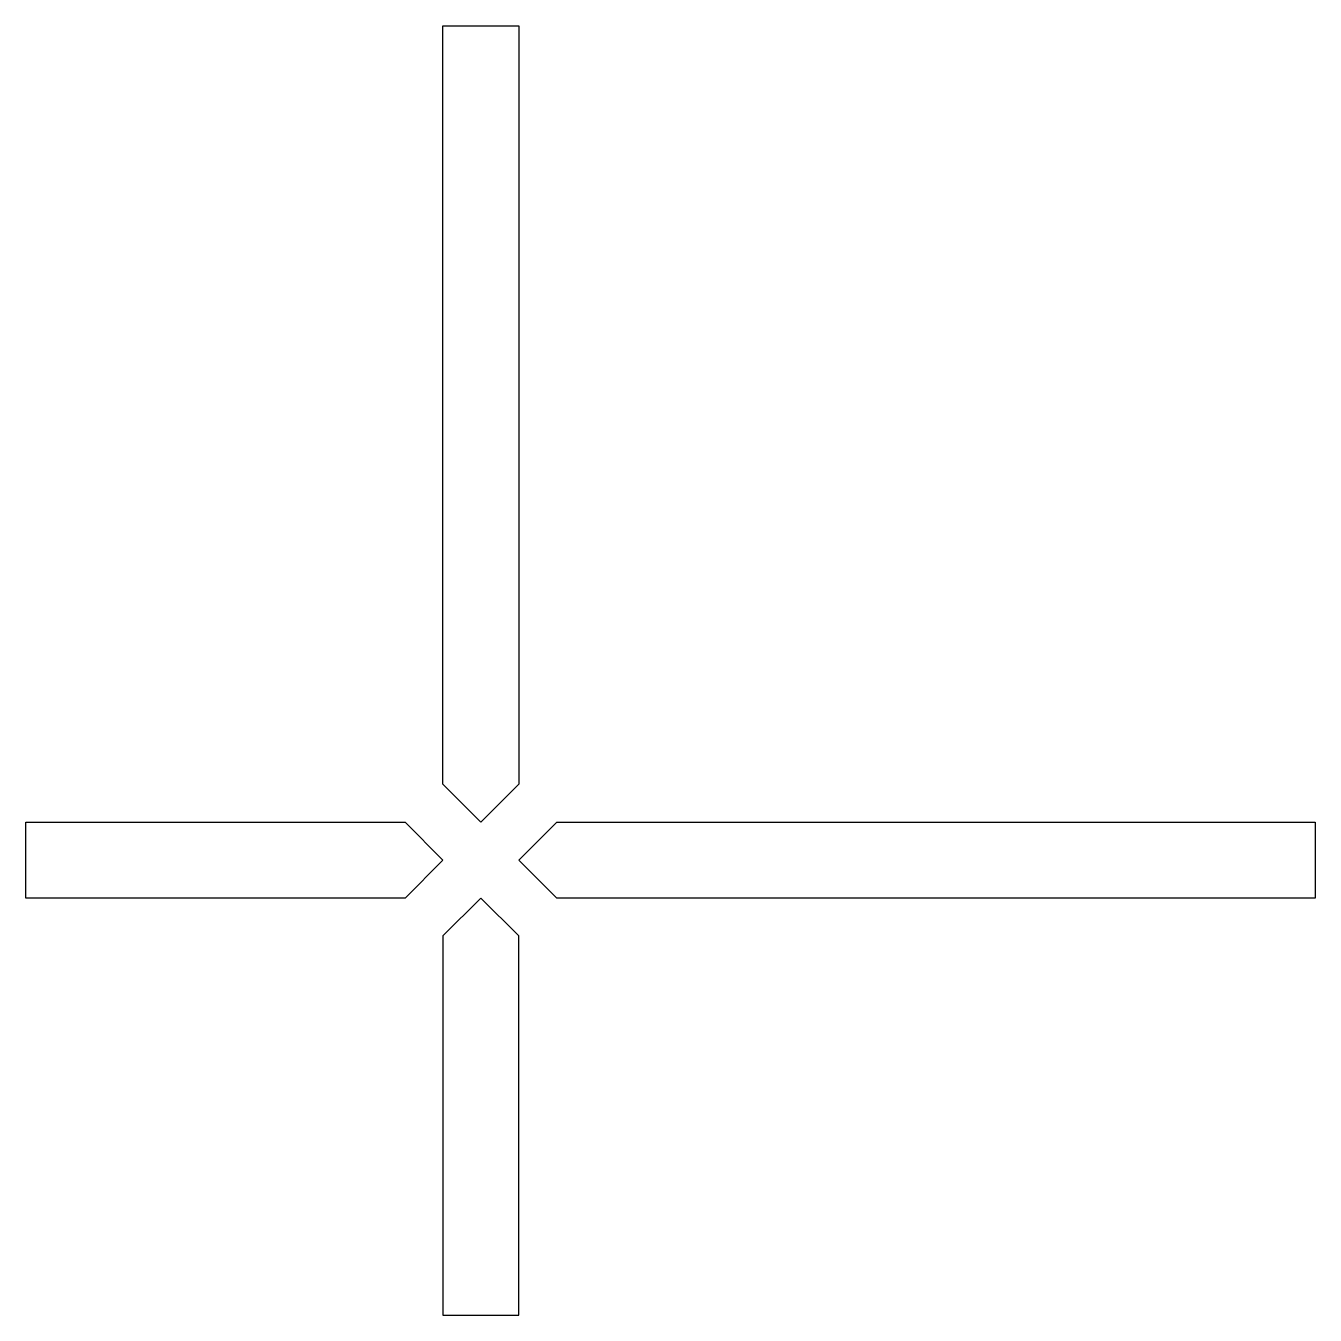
# Model space of a CAD drawing. Extents: x -470.6 to -468.9, y -470.6 to -468.9.
import ezdxf

# ---------------------------------------------------------------- set-up
doc = ezdxf.new("R2010")
doc.units = 13
doc.layers.add('MAGNET', color=11, linetype='Continuous')

msp = doc.modelspace()

# ---------------------------------------------------------------- linework, layer by layer
at = {"layer": 'MAGNET'}
for points in [[(-470.05, -468.9), (-469.95, -468.9), (-469.95, -469.9), (-470, -469.95), (-470.05, -469.9), (-470.05, -469.7)], [(-470.6, -470.05), (-470.6, -469.95), (-470.1, -469.95), (-470.05, -470), (-470.1, -470.05), (-470.3, -470.05)], [(-468.9, -469.95), (-468.9, -470.05), (-469.9, -470.05), (-469.95, -470), (-469.9, -469.95)], [(-470.05, -470.6), (-469.95, -470.6), (-469.95, -470.1), (-470, -470.05), (-470.05, -470.1), (-470.05, -470.3)]]:
    msp.add_lwpolyline(points, close=True, dxfattribs=at)

doc.saveas('drawing.dxf')
